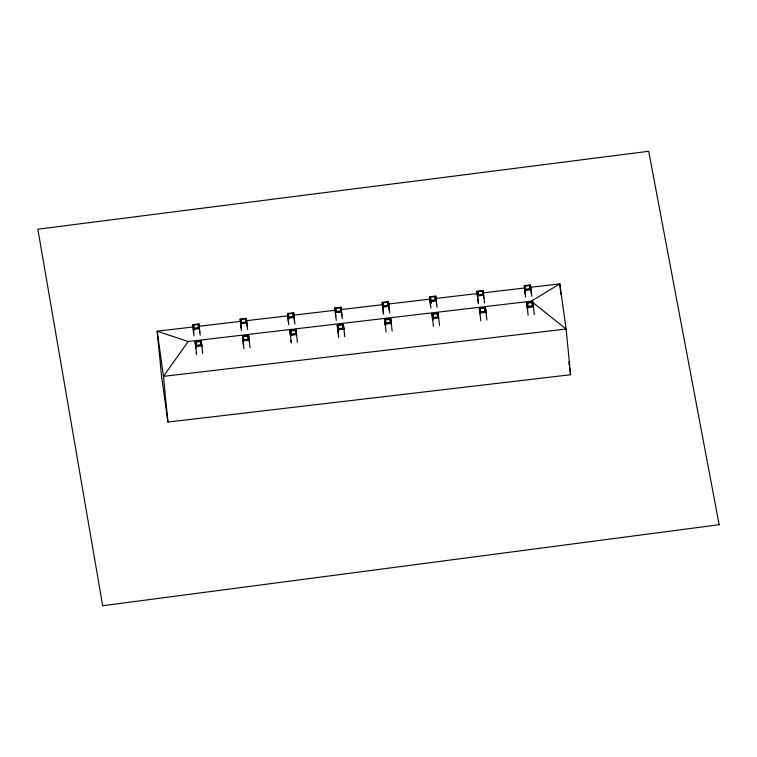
<?xml version="1.0" encoding="UTF-8"?>
<svg xmlns="http://www.w3.org/2000/svg" width="757" height="757" viewBox="0 0 757 757"><rect width="100%" height="100%" fill="white"/><g stroke="black" fill="none" stroke-linecap="round" stroke-linejoin="round"><path stroke-width="1.14" d="M560.861 294.416L559.82 283.866L531.225 301.191L188.162 341.511L163.455 376.361L167.931 422.065L570.589 374.734L566.104 329.03L559.82 283.866L530.477 287.319M193.622 333.468L192.751 324.63L198.911 323.901L200.217 335.247M240.981 327.895L240.12 319.057L246.28 318.337L247.586 329.683M288.351 322.331L287.49 313.493L293.64 312.773L294.946 324.119M335.72 316.767L334.849 307.929L341.01 307.2L342.315 318.546M383.089 311.193L382.219 302.355L388.379 301.636L389.685 312.982M430.449 305.629L429.588 296.791L435.748 296.072L437.054 307.418M478.083 301.948L476.957 291.227L483.108 290.499L484.527 302.951M525.188 294.492L524.317 285.654L530.477 284.935L531.783 296.28M193.546 325.018L198.23 324.469L198.75 328.226L194.066 328.775L193.546 325.018L194.114 330.099M240.906 319.454L245.599 318.905L246.12 322.662L241.426 323.211L240.906 319.454L241.218 322.652L245.911 322.103L245.599 318.905M288.275 313.89L292.959 313.332L293.489 317.088L288.796 317.647L288.275 313.89L288.852 318.962M335.644 308.317L340.328 307.768L340.849 311.524L336.165 312.073L335.644 308.317L335.957 311.515L340.641 310.966L340.328 307.768M383.004 302.753L387.698 302.204L388.218 305.96L383.534 306.509L383.004 302.753L383.326 305.951L388.01 305.402L387.698 302.204M430.373 297.189L435.067 296.63L435.587 300.387L430.894 300.945L430.373 297.189L431.083 303.197M477.743 291.615L482.427 291.067L482.957 294.823L478.263 295.372L477.743 291.615L478.055 294.814L482.748 294.265L482.427 291.067M529.796 285.503L530.108 288.701L525.424 289.25L525.112 286.051L529.796 285.503L530.316 289.259L525.632 289.808M193.565 326.92L157.172 331.197L161.648 376.901L167.931 422.065M198.258 326.362L240.518 321.394M246.385 320.703L287.471 315.877M293.347 315.186L335.606 310.219M341.473 309.528L382.559 304.702M388.436 304.011L430.695 299.043M435.389 298.495L477.648 293.527M483.515 292.836L524.61 288.01M193.858 328.216L198.542 327.667L198.23 324.469M288.587 317.088L293.281 316.54L292.959 313.332M430.686 300.387L435.379 299.829L435.067 296.63M192.751 324.63L193.413 329.342L199.564 328.623M240.12 319.057L240.773 323.778L246.933 323.059M287.49 313.493L288.143 318.214L294.303 317.486M334.849 307.929L335.512 312.641L341.662 311.922M382.219 302.355L382.881 307.077L389.032 306.358M429.588 296.791L430.241 301.513L436.401 300.784M476.957 291.227L477.61 295.94L483.77 295.221M524.317 285.654L524.98 290.376L531.13 289.657M195.779 348.352L195.126 341.719L201.286 341L202.706 353.443M243.366 344.993L242.495 336.155L248.656 335.427L250.065 347.879M290.404 336.108L289.865 330.582L296.025 329.863L297.435 342.315M337.991 332.749L337.234 325.018L343.385 324.299L344.804 336.742M385.143 324.971L384.594 319.454L390.754 318.725L392.173 331.178M432.616 320.514L431.963 313.881L438.123 313.161L439.533 325.614M479.872 313.843L479.332 308.317L485.492 307.597L486.902 320.041M527.241 308.269L526.702 302.753L532.852 302.024L534.272 314.477M195.921 342.117L200.605 341.568L201.125 345.315L196.441 345.873L195.921 342.117L196.498 347.189M243.29 336.543L247.974 335.994L248.495 339.751L243.811 340.3L243.29 336.543L243.603 339.751L248.287 339.193L247.974 335.994M290.65 330.979L295.344 330.43L295.864 334.187L291.171 334.736L290.65 330.979L290.962 334.178L295.656 333.629L295.344 330.43M338.019 325.415L342.703 324.857L343.233 328.614L338.54 329.172L338.019 325.415L338.729 331.424M385.389 319.842L390.073 319.293L390.593 323.05L385.909 323.599L385.389 319.842L385.597 321.98M432.758 314.278L437.442 313.729L437.962 317.486L433.278 318.035L432.758 314.278L433.326 319.359M480.118 308.714L484.811 308.156L485.332 311.912L480.638 312.471L480.118 308.714L480.43 311.912L485.123 311.364L484.811 308.156M532.171 302.592L532.493 305.79L527.799 306.339L527.487 303.141L532.171 302.592L532.701 306.348L528.008 306.897M196.233 345.315L200.917 344.766L200.605 341.568M338.332 328.614L343.025 328.065L342.703 324.857M385.701 323.04L390.385 322.491L390.073 319.293M433.07 317.476L437.754 316.928L437.442 313.729M195.126 341.719L195.789 346.441L201.939 345.712M242.495 336.155L243.158 340.868L249.308 340.148M289.865 330.582L290.518 335.304L296.678 334.585M337.234 325.018L337.887 329.74L344.047 329.011M384.594 319.454L385.256 324.166L391.407 323.447M431.963 313.881L432.625 318.602L438.776 317.883M479.332 308.317L479.985 313.038L486.145 312.31M526.702 302.753L527.355 307.465L533.515 306.746M188.162 341.511L157.172 331.197L163.455 376.361L566.104 329.03L531.225 301.191M568.819 361.997L569.302 365.47M569.624 367.788L570.589 374.734M525.112 286.051L525.68 291.123M527.487 303.141L528.064 308.222M383.222 312.139L383.477 314.023M290.858 340.366L291.123 342.249M196.262 352.44L196.517 354.333M532.852 302.024L533.401 307.55M530.477 284.935L531.348 293.773M527.355 307.465L528.112 315.196M524.98 290.376L525.623 296.999M485.492 307.597L486.032 313.114M483.108 290.499L483.865 298.23M479.985 313.038L480.742 320.769M477.61 295.94L478.367 303.671M438.123 313.161L438.558 317.58M435.748 296.072L436.174 300.482M436.392 302.696L436.609 304.901M430.894 300.945L431.112 303.074M432.625 318.602L433.382 326.333M430.241 301.513L430.894 308.137M390.754 318.725L391.293 324.251M388.379 301.636L389.24 310.474M385.256 324.166L386.013 331.907M382.881 307.077L383.525 313.701M343.385 324.299L343.933 329.815M341.01 307.2L341.88 316.038M337.887 329.74L338.644 337.471M335.512 312.641L336.269 320.372M296.025 329.863L296.564 335.389M293.64 312.773L294.511 321.602M290.518 335.304L291.275 343.035M288.143 318.214L288.796 324.838M248.656 335.427L249.195 340.953M246.28 318.337L247.037 326.068M243.158 340.868L243.915 348.608M240.773 323.778L241.426 330.402M201.286 341L201.826 346.517M198.911 323.901L199.772 332.739M195.789 346.441L196.546 354.172M193.413 329.342L194.057 335.976M719.15 524.705L102.678 605.732L37.85 229.201L648.692 151.268L719.15 524.705"/></g></svg>
